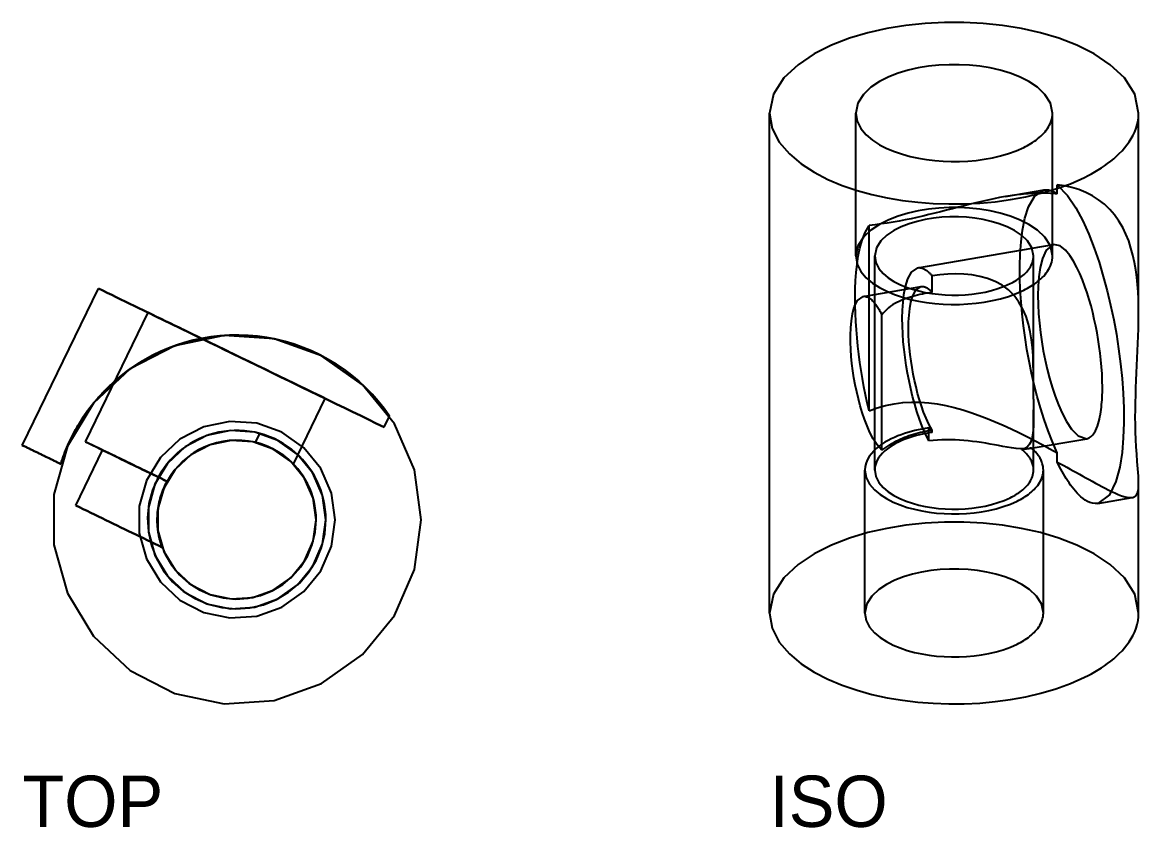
# Model space of a CAD drawing. Header units: millimetres. Extents: x 0 to 271, y -49 to 78.
# Drawn here: x 0 to 54.5, y 39 to 78.2 of the extents above; entities that cross this region are included whole.
import ezdxf

# ---------------------------------------------------------------- set-up
doc = ezdxf.new("R2010")
doc.units = ezdxf.units.MM
for name, color, linetype in [('ISO_HIDDEN', 8, 'CONTINUOUS'), ('ISO_VISIBLE', 7, 'Continuous'), ('TOP_HIDDEN', 8, 'CONTINUOUS'), ('TOP_VISIBLE', 7, 'Continuous')]:
    doc.layers.add(name, color=color, linetype=linetype)

msp = doc.modelspace()

# ---------------------------------------------------------------- linework, layer by layer
at = {"layer": 'ISO_HIDDEN'}
for points in [[(40.654, 66.837), (40.654, 73.8)], [(50.254, 66.837), (50.254, 73.8)], [(54.454, 64.005), (54.451, 64.366), (54.442, 64.727), (54.424, 65.088), (54.398, 65.449), (54.361, 65.808), (54.313, 66.166), (54.251, 66.522), (54.174, 66.875), (54.08, 67.223), (53.967, 67.566), (53.832, 67.902), (53.674, 68.227), (53.491, 68.538), (53.283, 68.833), (53.047, 69.107), (52.787, 69.356), (52.502, 69.579), (52.197, 69.772), (51.875, 69.935), (51.539, 70.069), (51.194, 70.175), (50.842, 70.254), (50.485, 70.31)], [(50.485, 69.861), (50.485, 70.31)], [(50.485, 70.31), (50.987, 69.791), (51.388, 69.19), (51.728, 68.551), (52.024, 67.891), (52.286, 67.216), (52.52, 66.531), (52.73, 65.839), (52.918, 65.14), (53.086, 64.436), (53.235, 63.728), (53.365, 63.016), (53.477, 62.301), (53.57, 61.583), (53.644, 60.863), (53.697, 60.141), (53.727, 59.418), (53.731, 58.695), (53.706, 57.971), (53.642, 57.251), (53.529, 56.536), (53.343, 55.837), (53.028, 55.188), (52.458, 54.773)], [(47.964, 69.73), (47.672, 69.678), (47.382, 69.621), (47.092, 69.559), (46.803, 69.494), (46.515, 69.427), (46.227, 69.357), (45.94, 69.285), (45.653, 69.212), (45.366, 69.139), (45.079, 69.065), (44.792, 68.992), (44.505, 68.92), (44.218, 68.85), (43.93, 68.781), (43.641, 68.715), (43.352, 68.652), (43.062, 68.593), (42.771, 68.537), (42.479, 68.486), (42.187, 68.438), (41.894, 68.396), (41.6, 68.357), (41.306, 68.323)], [(47.964, 69.73), (49.849, 70.052)], [(50.485, 69.861), (50.375, 69.872), (50.265, 69.881), (50.156, 69.888), (50.046, 69.894), (49.936, 69.897), (49.826, 69.899), (49.715, 69.9), (49.605, 69.898), (49.495, 69.896), (49.385, 69.891), (49.275, 69.886), (49.165, 69.879), (49.056, 69.871), (48.946, 69.861), (48.836, 69.851), (48.727, 69.839), (48.617, 69.826), (48.508, 69.813), (48.399, 69.798), (48.29, 69.782), (48.181, 69.766), (48.072, 69.749), (47.964, 69.73)], [(50.485, 57.236), (50.248, 57.772), (50.036, 58.317), (49.843, 58.869), (49.667, 59.427), (49.507, 59.99), (49.362, 60.557), (49.23, 61.127), (49.112, 61.7), (49.007, 62.276), (48.914, 62.853), (48.834, 63.433), (48.768, 64.014), (48.716, 64.597), (48.678, 65.181), (48.657, 65.766), (48.655, 66.351), (48.673, 66.936), (48.716, 67.52), (48.79, 68.1), (48.906, 68.673), (49.085, 69.23), (49.37, 69.738), (49.849, 70.052)], [(49.849, 70.052), (49.878, 70.057), (49.907, 70.059), (49.937, 70.061), (49.967, 70.061), (49.996, 70.06), (50.026, 70.057), (50.055, 70.053), (50.085, 70.048), (50.114, 70.041), (50.142, 70.034), (50.171, 70.025), (50.199, 70.016), (50.227, 70.005), (50.254, 69.994), (50.281, 69.982), (50.308, 69.969), (50.334, 69.955), (50.36, 69.941), (50.386, 69.926), (50.411, 69.911), (50.436, 69.895), (50.461, 69.878), (50.485, 69.861)], [(50.254, 66.837), (50.15, 67.326), (49.882, 67.75), (49.517, 68.096), (49.099, 68.375), (48.649, 68.601), (48.18, 68.783), (47.697, 68.927), (47.206, 69.037), (46.709, 69.118), (46.209, 69.171), (45.706, 69.197), (45.203, 69.197), (44.7, 69.171), (44.199, 69.118), (43.702, 69.037), (43.211, 68.927), (42.729, 68.783), (42.26, 68.601), (41.81, 68.375), (41.392, 68.096), (41.027, 67.75), (40.758, 67.326), (40.654, 66.837)], [(49.329, 66.837), (49.246, 67.232), (49.029, 67.574), (48.734, 67.853), (48.397, 68.079), (48.034, 68.261), (47.655, 68.408), (47.265, 68.524), (46.869, 68.613), (46.468, 68.679), (46.063, 68.721), (45.658, 68.742), (45.251, 68.742), (44.845, 68.721), (44.441, 68.679), (44.04, 68.613), (43.644, 68.524), (43.254, 68.408), (42.875, 68.261), (42.512, 68.079), (42.175, 67.853), (41.88, 67.574), (41.663, 67.232), (41.579, 66.837)], [(41.306, 59.29), (41.216, 59.68), (41.133, 60.071), (41.055, 60.463), (40.984, 60.857), (40.919, 61.251), (40.859, 61.647), (40.806, 62.043), (40.759, 62.441), (40.718, 62.839), (40.684, 63.237), (40.657, 63.636), (40.638, 64.036), (40.626, 64.436), (40.623, 64.836), (40.629, 65.236), (40.646, 65.635), (40.674, 66.034), (40.717, 66.432), (40.776, 66.827), (40.856, 67.219), (40.962, 67.605), (41.106, 67.978), (41.306, 68.323)], [(41.306, 59.29), (41.306, 68.323)], [(43.69, 66.261), (50.303, 67.391)], [(50.303, 67.391), (49.95, 67.125), (49.759, 66.714), (49.649, 66.273), (49.584, 65.824), (49.549, 65.371), (49.538, 64.916), (49.546, 64.462), (49.57, 64.008), (49.609, 63.555), (49.661, 63.103), (49.725, 62.653), (49.801, 62.205), (49.89, 61.759), (49.991, 61.316), (50.105, 60.876), (50.233, 60.44), (50.376, 60.008), (50.538, 59.583), (50.72, 59.167), (50.931, 58.765), (51.182, 58.386), (51.498, 58.061), (51.919, 57.928)], [(52.684, 60.426), (52.679, 60.761), (52.666, 61.096), (52.643, 61.43), (52.614, 61.764), (52.577, 62.097), (52.533, 62.429), (52.483, 62.76), (52.425, 63.09), (52.362, 63.419), (52.291, 63.746), (52.214, 64.072), (52.13, 64.397), (52.038, 64.719), (51.939, 65.038), (51.83, 65.355), (51.712, 65.669), (51.582, 65.977), (51.439, 66.28), (51.279, 66.575), (51.098, 66.856), (50.885, 67.115), (50.625, 67.323), (50.303, 67.391)], [(40.654, 66.837), (40.722, 66.441), (40.905, 66.083), (41.166, 65.776), (41.475, 65.516), (41.813, 65.297), (42.172, 65.113), (42.545, 64.958), (42.927, 64.828), (43.316, 64.721), (43.71, 64.635), (44.108, 64.569), (44.509, 64.52), (44.911, 64.489), (45.315, 64.475), (45.718, 64.477), (46.121, 64.497), (46.523, 64.533), (46.923, 64.587), (47.32, 64.66), (47.713, 64.752), (48.1, 64.865), (48.48, 65.002), (48.849, 65.166)], [(41.579, 66.837), (41.634, 66.518), (41.782, 66.228), (41.992, 65.98), (42.241, 65.771), (42.515, 65.594), (42.805, 65.445), (43.105, 65.32), (43.414, 65.215), (43.728, 65.129), (44.046, 65.06), (44.368, 65.006), (44.691, 64.967), (45.016, 64.942), (45.342, 64.93), (45.667, 64.932), (45.993, 64.948), (46.317, 64.977), (46.64, 65.021), (46.961, 65.079), (47.278, 65.154), (47.59, 65.245), (47.897, 65.356), (48.194, 65.488)], [(41.579, 56.401), (41.579, 66.837)], [(48.194, 65.488), (48.266, 65.524), (48.338, 65.562), (48.408, 65.602), (48.477, 65.643), (48.545, 65.686), (48.612, 65.731), (48.678, 65.778), (48.742, 65.827), (48.804, 65.878), (48.865, 65.931), (48.923, 65.987), (48.979, 66.045), (49.033, 66.105), (49.083, 66.168), (49.13, 66.234), (49.174, 66.302), (49.213, 66.372), (49.247, 66.445), (49.276, 66.521), (49.299, 66.598), (49.316, 66.677), (49.326, 66.757), (49.329, 66.837)], [(48.849, 65.166), (48.938, 65.211), (49.026, 65.258), (49.113, 65.307), (49.199, 65.358), (49.283, 65.412), (49.366, 65.467), (49.447, 65.525), (49.527, 65.586), (49.604, 65.649), (49.679, 65.715), (49.751, 65.784), (49.821, 65.856), (49.887, 65.931), (49.95, 66.008), (50.008, 66.09), (50.061, 66.174), (50.11, 66.261), (50.152, 66.352), (50.188, 66.445), (50.216, 66.541), (50.237, 66.638), (50.25, 66.737), (50.254, 66.837)], [(49.329, 60.409), (49.329, 66.837)], [(44.218, 57.816), (44.049, 58.164), (43.898, 58.519), (43.762, 58.881), (43.639, 59.247), (43.528, 59.617), (43.427, 59.99), (43.335, 60.365), (43.253, 60.743), (43.18, 61.122), (43.115, 61.503), (43.059, 61.885), (43.012, 62.268), (42.974, 62.653), (42.947, 63.038), (42.93, 63.424), (42.925, 63.81), (42.934, 64.196), (42.959, 64.582), (43.005, 64.965), (43.078, 65.344), (43.192, 65.713), (43.376, 66.051), (43.69, 66.261)], [(43.69, 66.261), (43.725, 66.266), (43.761, 66.267), (43.797, 66.265), (43.832, 66.26), (43.867, 66.252), (43.901, 66.242), (43.935, 66.23), (43.968, 66.216), (44, 66.2), (44.031, 66.182), (44.061, 66.163), (44.091, 66.143), (44.12, 66.122), (44.148, 66.1), (44.175, 66.077), (44.202, 66.053), (44.228, 66.029), (44.254, 66.004), (44.279, 65.978), (44.303, 65.952), (44.327, 65.925), (44.35, 65.898), (44.374, 65.871)], [(49.329, 60.409), (49.329, 60.8), (49.325, 61.191), (49.316, 61.581), (49.3, 61.972), (49.271, 62.362), (49.228, 62.75), (49.165, 63.136), (49.078, 63.517), (48.961, 63.89), (48.809, 64.25), (48.616, 64.59), (48.381, 64.902), (48.105, 65.177), (47.791, 65.409), (47.447, 65.596), (47.084, 65.738), (46.706, 65.84), (46.322, 65.908), (45.933, 65.945), (45.542, 65.958), (45.151, 65.948), (44.761, 65.919), (44.374, 65.871)], [(41.011, 64.865), (43.845, 65.35)], [(44.374, 58.35), (44.221, 58.632), (44.086, 58.923), (43.966, 59.221), (43.859, 59.523), (43.761, 59.829), (43.673, 60.137), (43.593, 60.448), (43.521, 60.761), (43.457, 61.075), (43.4, 61.391), (43.351, 61.708), (43.31, 62.027), (43.276, 62.346), (43.251, 62.666), (43.234, 62.986), (43.228, 63.307), (43.233, 63.628), (43.252, 63.948), (43.287, 64.267), (43.345, 64.583), (43.437, 64.89), (43.587, 65.173), (43.845, 65.35)], [(43.845, 65.35), (43.873, 65.353), (43.9, 65.354), (43.927, 65.353), (43.954, 65.35), (43.981, 65.344), (44.007, 65.337), (44.033, 65.328), (44.058, 65.318), (44.083, 65.306), (44.107, 65.294), (44.13, 65.28), (44.153, 65.265), (44.176, 65.25), (44.197, 65.233), (44.219, 65.216), (44.24, 65.199), (44.26, 65.18), (44.28, 65.162), (44.299, 65.143), (44.318, 65.123), (44.337, 65.103), (44.356, 65.083), (44.374, 65.063)], [(44.374, 65.063), (44.374, 65.871)], [(41.93, 57.37), (41.697, 57.627), (41.508, 57.92), (41.347, 58.229), (41.206, 58.548), (41.082, 58.873), (40.97, 59.204), (40.87, 59.537), (40.781, 59.874), (40.701, 60.213), (40.63, 60.554), (40.568, 60.897), (40.514, 61.242), (40.47, 61.587), (40.435, 61.934), (40.41, 62.282), (40.396, 62.63), (40.395, 62.978), (40.408, 63.327), (40.439, 63.674), (40.494, 64.018), (40.584, 64.354), (40.736, 64.666), (41.011, 64.865)], [(41.011, 64.865), (41.07, 64.87), (41.128, 64.864), (41.185, 64.849), (41.24, 64.827), (41.292, 64.798), (41.341, 64.766), (41.388, 64.73), (41.432, 64.691), (41.474, 64.65), (41.515, 64.607), (41.553, 64.562), (41.591, 64.516), (41.626, 64.47), (41.661, 64.422), (41.695, 64.373), (41.727, 64.324), (41.758, 64.274), (41.789, 64.224), (41.819, 64.173), (41.848, 64.121), (41.876, 64.07), (41.903, 64.017), (41.93, 63.965)], [(44.374, 65.063), (44.255, 65.045), (44.138, 65.025), (44.02, 65.003), (43.903, 64.98), (43.786, 64.954), (43.67, 64.927), (43.554, 64.898), (43.439, 64.866), (43.324, 64.833), (43.211, 64.796), (43.098, 64.757), (42.986, 64.715), (42.875, 64.67), (42.767, 64.621), (42.659, 64.568), (42.555, 64.511), (42.452, 64.449), (42.353, 64.382), (42.258, 64.31), (42.168, 64.232), (42.082, 64.149), (42.003, 64.059), (41.93, 63.965)], [(41.93, 57.37), (41.93, 63.965)], [(49.329, 59.853), (49.329, 59.878), (49.329, 59.902), (49.329, 59.926), (49.329, 59.95), (49.329, 59.974), (49.329, 59.998), (49.329, 60.022), (49.329, 60.047), (49.329, 60.071), (49.329, 60.095), (49.329, 60.119), (49.329, 60.143), (49.329, 60.167), (49.329, 60.192), (49.329, 60.216), (49.329, 60.24), (49.329, 60.264), (49.329, 60.288), (49.329, 60.312), (49.329, 60.336), (49.329, 60.361), (49.329, 60.385), (49.329, 60.409)], [(51.919, 57.928), (52.033, 57.965), (52.132, 58.031), (52.216, 58.117), (52.286, 58.213), (52.345, 58.317), (52.396, 58.425), (52.44, 58.537), (52.478, 58.65), (52.511, 58.765), (52.54, 58.881), (52.565, 58.998), (52.587, 59.116), (52.606, 59.234), (52.622, 59.352), (52.636, 59.471), (52.648, 59.59), (52.658, 59.709), (52.667, 59.829), (52.673, 59.948), (52.678, 60.068), (52.682, 60.187), (52.684, 60.307), (52.684, 60.426)], [(41.306, 59.29), (41.704, 59.434), (42.111, 59.55), (42.526, 59.635), (42.945, 59.689), (43.368, 59.713), (43.791, 59.709), (44.213, 59.677), (44.633, 59.622), (45.049, 59.544), (45.461, 59.448), (45.869, 59.334), (46.272, 59.206), (46.672, 59.066), (47.067, 58.914), (47.458, 58.752), (47.846, 58.582), (48.23, 58.405), (48.612, 58.222), (48.991, 58.033), (49.367, 57.839), (49.741, 57.641), (50.114, 57.44), (50.485, 57.236)], [(49.329, 59.853), (49.329, 59.831), (49.329, 59.809), (49.329, 59.786), (49.329, 59.764), (49.329, 59.742), (49.329, 59.719), (49.329, 59.697), (49.329, 59.675), (49.329, 59.652), (49.329, 59.63), (49.329, 59.608), (49.329, 59.585), (49.329, 59.563), (49.329, 59.54), (49.329, 59.518), (49.329, 59.496), (49.329, 59.473), (49.329, 59.451), (49.329, 59.429), (49.329, 59.406), (49.329, 59.384), (49.329, 59.362), (49.329, 59.339)], [(49.329, 59.339), (49.329, 59.245), (49.329, 59.15), (49.329, 59.055), (49.328, 58.961), (49.327, 58.866), (49.326, 58.772), (49.324, 58.677), (49.321, 58.582), (49.317, 58.488), (49.311, 58.393), (49.304, 58.299), (49.295, 58.205), (49.282, 58.111), (49.266, 58.018), (49.245, 57.926), (49.218, 57.835), (49.182, 57.748), (49.137, 57.664), (49.081, 57.588), (49.014, 57.522), (48.937, 57.468), (48.852, 57.426), (48.763, 57.395)], [(49.329, 56.401), (49.329, 59.339)], [(44.218, 58.455), (44.046, 58.428), (43.874, 58.397), (43.704, 58.362), (43.534, 58.323), (43.365, 58.28), (43.197, 58.232), (43.031, 58.18), (42.867, 58.123), (42.704, 58.061), (42.544, 57.993), (42.386, 57.919), (42.231, 57.839), (42.08, 57.753), (41.933, 57.659), (41.792, 57.557), (41.657, 57.446), (41.531, 57.326), (41.415, 57.196), (41.313, 57.056), (41.226, 56.905), (41.16, 56.744), (41.119, 56.575), (41.104, 56.401)], [(41.93, 57.37), (42.023, 57.438), (42.118, 57.504), (42.215, 57.568), (42.313, 57.63), (42.412, 57.689), (42.513, 57.746), (42.615, 57.8), (42.718, 57.852), (42.823, 57.902), (42.928, 57.95), (43.035, 57.995), (43.143, 58.037), (43.251, 58.077), (43.36, 58.115), (43.471, 58.151), (43.581, 58.184), (43.693, 58.214), (43.805, 58.243), (43.918, 58.269), (44.031, 58.292), (44.145, 58.314), (44.259, 58.333), (44.374, 58.35)], [(44.218, 57.816), (44.218, 58.455)], [(44.374, 58.233), (44.218, 58.455)], [(44.374, 58.233), (44.374, 58.35)], [(44.374, 58.233), (44.219, 58.21), (44.066, 58.182), (43.913, 58.152), (43.76, 58.117), (43.609, 58.079), (43.459, 58.037), (43.31, 57.99), (43.162, 57.94), (43.016, 57.884), (42.872, 57.824), (42.731, 57.758), (42.592, 57.687), (42.456, 57.61), (42.325, 57.526), (42.198, 57.435), (42.077, 57.336), (41.963, 57.229), (41.859, 57.113), (41.767, 56.987), (41.689, 56.852), (41.63, 56.708), (41.592, 56.557), (41.579, 56.401)], [(49.113, 57.448), (48.899, 57.429), (48.685, 57.434), (48.471, 57.454), (48.259, 57.482), (48.047, 57.515), (47.836, 57.552), (47.625, 57.59), (47.414, 57.628), (47.203, 57.666), (46.992, 57.702), (46.78, 57.736), (46.568, 57.768), (46.355, 57.797), (46.142, 57.822), (45.929, 57.843), (45.715, 57.859), (45.501, 57.871), (45.287, 57.877), (45.072, 57.878), (44.858, 57.873), (44.644, 57.861), (44.431, 57.842), (44.218, 57.816)], [(49.113, 57.448), (51.919, 57.928)], [(48.763, 57.395), (49.221, 57.473)], [(49.329, 56.401), (49.328, 56.453), (49.324, 56.504), (49.317, 56.555), (49.307, 56.605), (49.295, 56.655), (49.28, 56.705), (49.263, 56.753), (49.243, 56.801), (49.222, 56.847), (49.198, 56.893), (49.173, 56.938), (49.146, 56.982), (49.117, 57.024), (49.087, 57.066), (49.055, 57.106), (49.022, 57.146), (48.988, 57.184), (48.953, 57.222), (48.916, 57.258), (48.879, 57.294), (48.841, 57.328), (48.802, 57.362), (48.763, 57.395)], [(49.221, 57.473), (49.216, 57.472), (49.211, 57.47), (49.207, 57.469), (49.202, 57.468), (49.197, 57.467), (49.193, 57.465), (49.188, 57.464), (49.183, 57.463), (49.179, 57.462), (49.174, 57.461), (49.169, 57.46), (49.165, 57.459), (49.16, 57.458), (49.155, 57.457), (49.15, 57.456), (49.146, 57.455), (49.141, 57.454), (49.136, 57.453), (49.132, 57.452), (49.127, 57.451), (49.122, 57.45), (49.117, 57.449), (49.113, 57.448)], [(49.804, 56.401), (49.803, 56.456), (49.799, 56.511), (49.792, 56.565), (49.782, 56.619), (49.769, 56.672), (49.754, 56.725), (49.737, 56.777), (49.717, 56.828), (49.695, 56.878), (49.671, 56.927), (49.645, 56.975), (49.617, 57.023), (49.588, 57.069), (49.557, 57.114), (49.524, 57.158), (49.49, 57.201), (49.455, 57.243), (49.418, 57.284), (49.381, 57.323), (49.342, 57.362), (49.302, 57.4), (49.262, 57.437), (49.221, 57.473)], [(50.485, 56.787), (50.485, 57.236)], [(50.485, 56.787), (50.641, 56.703), (50.796, 56.618), (50.951, 56.533), (51.107, 56.448), (51.262, 56.363), (51.417, 56.277), (51.572, 56.191), (51.726, 56.106), (51.881, 56.02), (52.036, 55.934), (52.192, 55.849), (52.347, 55.765), (52.503, 55.681), (52.659, 55.598), (52.817, 55.516), (52.974, 55.436), (53.133, 55.358), (53.294, 55.283), (53.456, 55.213), (53.622, 55.149), (53.79, 55.096), (53.964, 55.06), (54.14, 55.061)], [(52.458, 54.773), (52.329, 54.764), (52.201, 54.779), (52.077, 54.815), (51.959, 54.867), (51.847, 54.932), (51.741, 55.006), (51.641, 55.088), (51.546, 55.175), (51.456, 55.268), (51.369, 55.364), (51.286, 55.463), (51.207, 55.565), (51.13, 55.669), (51.057, 55.775), (50.985, 55.883), (50.916, 55.992), (50.849, 56.103), (50.784, 56.215), (50.721, 56.327), (50.66, 56.441), (50.6, 56.556), (50.542, 56.671), (50.485, 56.787)], [(41.104, 56.401), (41.166, 56.042), (41.332, 55.718), (41.568, 55.439), (41.848, 55.204), (42.155, 55.006), (42.48, 54.838), (42.817, 54.698), (43.164, 54.58), (43.516, 54.484), (43.874, 54.406), (44.235, 54.345), (44.598, 54.301), (44.962, 54.273), (45.328, 54.26), (45.693, 54.263), (46.059, 54.28), (46.423, 54.313), (46.785, 54.362), (47.145, 54.428), (47.501, 54.511), (47.852, 54.614), (48.196, 54.738), (48.53, 54.887)], [(41.104, 49.429), (41.104, 56.401)], [(41.579, 56.401), (41.634, 56.082), (41.782, 55.792), (41.992, 55.544), (42.241, 55.335), (42.515, 55.158), (42.805, 55.009), (43.105, 54.884), (43.414, 54.779), (43.728, 54.693), (44.046, 54.624), (44.368, 54.57), (44.691, 54.531), (45.016, 54.506), (45.342, 54.494), (45.667, 54.496), (45.993, 54.512), (46.317, 54.541), (46.64, 54.585), (46.961, 54.643), (47.278, 54.718), (47.59, 54.809), (47.897, 54.92), (48.194, 55.052)], [(48.194, 55.052), (48.266, 55.089), (48.338, 55.126), (48.408, 55.166), (48.477, 55.207), (48.545, 55.25), (48.612, 55.295), (48.678, 55.342), (48.742, 55.391), (48.804, 55.442), (48.865, 55.495), (48.923, 55.551), (48.979, 55.609), (49.033, 55.669), (49.083, 55.732), (49.13, 55.798), (49.174, 55.866), (49.213, 55.936), (49.247, 56.009), (49.276, 56.085), (49.299, 56.162), (49.316, 56.241), (49.326, 56.321), (49.329, 56.401)], [(48.53, 54.887), (48.611, 54.928), (48.691, 54.97), (48.77, 55.015), (48.848, 55.061), (48.924, 55.109), (48.999, 55.16), (49.073, 55.212), (49.145, 55.267), (49.215, 55.325), (49.283, 55.384), (49.349, 55.447), (49.412, 55.512), (49.472, 55.58), (49.528, 55.65), (49.581, 55.724), (49.63, 55.8), (49.673, 55.879), (49.712, 55.961), (49.744, 56.046), (49.77, 56.133), (49.789, 56.221), (49.801, 56.311), (49.804, 56.401)], [(49.804, 49.429), (49.804, 56.401)], [(54.14, 55.061), (54.175, 55.068), (54.209, 55.079), (54.242, 55.094), (54.272, 55.113), (54.3, 55.135), (54.325, 55.16), (54.347, 55.189), (54.366, 55.219), (54.382, 55.251), (54.396, 55.284), (54.408, 55.318), (54.417, 55.352), (54.425, 55.387), (54.432, 55.422), (54.438, 55.458), (54.442, 55.493), (54.446, 55.529), (54.449, 55.564), (54.451, 55.6), (54.453, 55.636), (54.454, 55.672), (54.454, 55.707), (54.454, 55.743)], [(52.458, 54.773), (54.14, 55.061)], [(54.454, 49.429), (54.26, 50.346), (53.756, 51.141), (53.072, 51.789), (52.288, 52.313), (51.445, 52.737), (50.564, 53.077), (49.66, 53.347), (48.739, 53.555), (47.808, 53.707), (46.869, 53.806), (45.926, 53.855), (44.982, 53.855), (44.04, 53.806), (43.101, 53.707), (42.169, 53.555), (41.249, 53.347), (40.344, 53.077), (39.464, 52.737), (38.621, 52.313), (37.837, 51.789), (37.153, 51.141), (36.649, 50.346), (36.454, 49.429)], [(49.804, 49.429), (49.71, 49.873), (49.467, 50.257), (49.136, 50.57), (48.757, 50.823), (48.35, 51.028), (47.924, 51.192), (47.487, 51.323), (47.042, 51.423), (46.592, 51.497), (46.138, 51.545), (45.683, 51.568), (45.226, 51.568), (44.771, 51.545), (44.317, 51.497), (43.867, 51.423), (43.422, 51.323), (42.985, 51.192), (42.559, 51.028), (42.152, 50.823), (41.773, 50.57), (41.442, 50.257), (41.199, 49.873), (41.104, 49.429)], [(41.104, 49.429), (41.166, 49.071), (41.332, 48.746), (41.568, 48.467), (41.848, 48.232), (42.155, 48.034), (42.48, 47.867), (42.817, 47.726), (43.164, 47.609), (43.516, 47.512), (43.874, 47.434), (44.235, 47.374), (44.598, 47.33), (44.962, 47.301), (45.328, 47.289), (45.693, 47.291), (46.059, 47.308), (46.423, 47.341), (46.785, 47.39), (47.145, 47.456), (47.501, 47.54), (47.852, 47.642), (48.196, 47.767), (48.53, 47.915)], [(48.53, 47.915), (48.611, 47.956), (48.691, 47.998), (48.77, 48.043), (48.848, 48.089), (48.924, 48.138), (48.999, 48.188), (49.073, 48.241), (49.145, 48.296), (49.215, 48.353), (49.283, 48.413), (49.349, 48.475), (49.412, 48.54), (49.472, 48.608), (49.528, 48.678), (49.581, 48.752), (49.63, 48.828), (49.673, 48.908), (49.712, 48.99), (49.744, 49.074), (49.77, 49.161), (49.789, 49.249), (49.801, 49.339), (49.804, 49.429)]]:
    msp.add_lwpolyline(points, dxfattribs=at)
at = {"layer": 'ISO_VISIBLE'}
for points in [[(54.454, 73.8), (54.26, 74.717), (53.756, 75.512), (53.072, 76.16), (52.288, 76.684), (51.445, 77.107), (50.564, 77.448), (49.66, 77.718), (48.739, 77.926), (47.808, 78.077), (46.869, 78.176), (45.926, 78.225), (44.982, 78.225), (44.04, 78.176), (43.101, 78.077), (42.169, 77.926), (41.249, 77.718), (40.344, 77.448), (39.464, 77.107), (38.621, 76.684), (37.837, 76.16), (37.153, 75.512), (36.649, 74.717), (36.454, 73.8)], [(50.254, 73.8), (50.15, 74.289), (49.882, 74.713), (49.517, 75.059), (49.099, 75.338), (48.649, 75.564), (48.18, 75.746), (47.697, 75.89), (47.206, 76.001), (46.709, 76.081), (46.209, 76.134), (45.706, 76.16), (45.203, 76.16), (44.7, 76.134), (44.199, 76.081), (43.702, 76.001), (43.211, 75.89), (42.729, 75.746), (42.26, 75.564), (41.81, 75.338), (41.392, 75.059), (41.027, 74.713), (40.758, 74.289), (40.654, 73.8)], [(36.454, 73.8), (36.582, 73.058), (36.925, 72.386), (37.414, 71.81), (37.992, 71.323), (38.628, 70.913), (39.3, 70.567), (39.999, 70.276), (40.715, 70.033), (41.445, 69.833), (42.184, 69.672), (42.93, 69.547), (43.682, 69.456), (44.436, 69.397), (45.192, 69.371), (45.949, 69.376), (46.705, 69.412), (47.458, 69.48), (48.208, 69.582), (48.953, 69.717), (49.689, 69.89), (50.415, 70.103), (51.127, 70.36), (51.818, 70.667)], [(36.454, 49.429), (36.454, 73.8)], [(40.654, 73.8), (40.722, 73.404), (40.905, 73.046), (41.166, 72.739), (41.475, 72.479), (41.813, 72.26), (42.172, 72.076), (42.545, 71.921), (42.927, 71.791), (43.316, 71.684), (43.71, 71.598), (44.108, 71.532), (44.509, 71.483), (44.911, 71.452), (45.315, 71.438), (45.718, 71.44), (46.121, 71.46), (46.523, 71.496), (46.923, 71.55), (47.32, 71.623), (47.713, 71.715), (48.1, 71.828), (48.48, 71.965), (48.849, 72.129)], [(48.849, 72.129), (48.938, 72.174), (49.026, 72.221), (49.113, 72.27), (49.199, 72.321), (49.283, 72.375), (49.366, 72.431), (49.447, 72.489), (49.527, 72.549), (49.604, 72.612), (49.679, 72.678), (49.751, 72.747), (49.821, 72.819), (49.887, 72.894), (49.95, 72.972), (50.008, 73.053), (50.061, 73.137), (50.11, 73.224), (50.152, 73.315), (50.188, 73.408), (50.216, 73.504), (50.237, 73.601), (50.25, 73.701), (50.254, 73.8)], [(51.818, 70.667), (51.986, 70.751), (52.151, 70.84), (52.314, 70.932), (52.475, 71.027), (52.633, 71.128), (52.789, 71.232), (52.941, 71.341), (53.09, 71.454), (53.235, 71.573), (53.376, 71.697), (53.511, 71.826), (53.642, 71.96), (53.766, 72.1), (53.883, 72.246), (53.992, 72.399), (54.093, 72.557), (54.183, 72.721), (54.263, 72.89), (54.33, 73.065), (54.383, 73.244), (54.422, 73.427), (54.446, 73.613), (54.454, 73.8)], [(54.454, 64.005), (54.454, 73.8)], [(54.454, 55.743), (54.441, 56.102), (54.415, 56.461), (54.386, 56.819), (54.359, 57.178), (54.335, 57.537), (54.316, 57.896), (54.302, 58.255), (54.294, 58.615), (54.291, 58.974), (54.292, 59.334), (54.298, 59.693), (54.308, 60.053), (54.32, 60.412), (54.335, 60.771), (54.352, 61.131), (54.369, 61.49), (54.387, 61.849), (54.404, 62.208), (54.42, 62.567), (54.434, 62.927), (54.445, 63.286), (54.452, 63.645), (54.454, 64.005)], [(54.454, 49.429), (54.454, 55.743)], [(36.454, 49.429), (36.582, 48.687), (36.925, 48.015), (37.414, 47.439), (37.992, 46.952), (38.628, 46.542), (39.3, 46.196), (39.999, 45.905), (40.715, 45.662), (41.445, 45.462), (42.184, 45.301), (42.93, 45.176), (43.682, 45.085), (44.436, 45.027), (45.192, 45), (45.949, 45.005), (46.705, 45.041), (47.458, 45.109), (48.208, 45.211), (48.953, 45.347), (49.689, 45.519), (50.415, 45.732), (51.127, 45.989), (51.818, 46.296)], [(51.818, 46.296), (51.986, 46.381), (52.151, 46.469), (52.314, 46.561), (52.475, 46.657), (52.633, 46.757), (52.789, 46.861), (52.941, 46.97), (53.09, 47.084), (53.235, 47.202), (53.376, 47.326), (53.511, 47.455), (53.642, 47.589), (53.766, 47.729), (53.883, 47.876), (53.992, 48.028), (54.093, 48.186), (54.183, 48.35), (54.263, 48.519), (54.33, 48.694), (54.383, 48.874), (54.422, 49.057), (54.446, 49.242), (54.454, 49.429)]]:
    msp.add_lwpolyline(points, dxfattribs=at)
at = {"layer": 'TOP_HIDDEN'}
for points in [[(8.737, 62.813), (8.518, 62.919), (8.3, 63.025), (8.081, 63.131), (7.863, 63.237), (7.644, 63.343), (7.425, 63.449), (7.207, 63.555), (6.988, 63.661), (6.769, 63.767), (6.551, 63.873), (6.332, 63.979), (6.114, 64.085), (5.895, 64.191), (5.676, 64.297), (5.458, 64.403), (5.239, 64.509), (5.021, 64.615), (4.802, 64.721), (4.583, 64.827), (4.365, 64.933), (4.146, 65.039), (3.927, 65.145), (3.709, 65.251)], [(3.084, 57.775), (6.138, 64.073)], [(14.776, 59.885), (14.401, 60.067), (14.025, 60.249), (13.649, 60.431), (13.274, 60.613), (12.898, 60.795), (12.523, 60.977), (12.147, 61.159), (11.772, 61.342), (11.396, 61.524), (11.021, 61.706), (10.645, 61.888), (10.269, 62.07), (9.894, 62.252), (9.518, 62.434), (9.143, 62.616), (8.767, 62.799), (8.392, 62.981), (8.016, 63.163), (7.64, 63.345), (7.265, 63.527), (6.889, 63.709), (6.514, 63.891), (6.138, 64.073)], [(6.138, 64.073), (6.514, 63.891), (6.889, 63.709), (7.265, 63.527), (7.64, 63.345), (8.016, 63.163), (8.392, 62.981), (8.767, 62.799), (9.143, 62.616), (9.518, 62.434), (9.894, 62.252), (10.269, 62.07), (10.645, 61.888), (11.021, 61.706), (11.396, 61.524), (11.772, 61.342), (12.147, 61.159), (12.523, 60.977), (12.898, 60.795), (13.274, 60.613), (13.649, 60.431), (14.025, 60.249), (14.401, 60.067), (14.776, 59.885)], [(19.457, 53.979), (19.123, 56.407), (18.147, 58.655), (16.6, 60.557), (14.598, 61.97), (12.288, 62.791), (9.843, 62.958), (7.443, 62.459), (5.267, 61.332), (3.476, 59.659), (2.202, 57.565), (1.541, 55.205), (1.541, 52.754), (2.202, 50.393), (3.476, 48.299), (5.267, 46.626), (7.443, 45.499), (9.843, 45), (12.288, 45.167), (14.598, 45.988), (16.6, 47.401), (18.147, 49.303), (19.123, 51.551), (19.457, 53.979)], [(8.737, 62.813), (8.327, 62.723), (7.922, 62.615), (7.523, 62.487), (7.129, 62.341), (6.743, 62.177), (6.365, 61.995), (5.996, 61.796), (5.637, 61.579), (5.288, 61.346), (4.95, 61.098), (4.624, 60.833), (4.311, 60.554), (4.012, 60.26), (3.726, 59.953), (3.455, 59.633), (3.199, 59.301), (2.959, 58.957), (2.735, 58.602), (2.528, 58.237), (2.338, 57.863), (2.166, 57.48), (2.012, 57.09), (1.876, 56.693)], [(4.526, 60.748), (4.682, 60.882), (4.842, 61.012), (5.005, 61.139), (5.17, 61.262), (5.339, 61.382), (5.51, 61.497), (5.683, 61.609), (5.859, 61.716), (6.038, 61.819), (6.219, 61.919), (6.402, 62.014), (6.587, 62.105), (6.775, 62.191), (6.964, 62.273), (7.155, 62.351), (7.348, 62.425), (7.542, 62.494), (7.738, 62.558), (7.935, 62.618), (8.134, 62.674), (8.334, 62.725), (8.535, 62.771), (8.737, 62.813)], [(8.737, 62.813), (9.188, 62.889), (9.642, 62.942), (10.098, 62.972), (10.556, 62.978), (11.013, 62.962), (11.468, 62.922), (11.921, 62.859), (12.37, 62.773), (12.814, 62.665), (13.252, 62.534), (13.683, 62.381), (14.106, 62.206), (14.519, 62.01), (14.922, 61.794), (15.313, 61.557), (15.691, 61.301), (16.056, 61.025), (16.407, 60.732), (16.742, 60.421), (17.061, 60.093), (17.363, 59.75), (17.648, 59.392), (17.913, 59.02)], [(17.913, 59.02), (17.648, 59.392), (17.363, 59.75), (17.061, 60.093), (16.742, 60.421), (16.407, 60.732), (16.056, 61.025), (15.691, 61.301), (15.313, 61.557), (14.922, 61.794), (14.519, 62.01), (14.106, 62.206), (13.683, 62.381), (13.252, 62.534), (12.814, 62.665), (12.37, 62.773), (11.921, 62.859), (11.468, 62.922), (11.013, 62.962), (10.556, 62.978), (10.098, 62.972), (9.642, 62.942), (9.188, 62.889), (8.737, 62.813)], [(8.737, 62.813), (9.125, 62.625), (9.513, 62.437), (9.9, 62.249), (10.288, 62.061), (10.676, 61.873), (11.064, 61.685), (11.451, 61.497), (11.839, 61.309), (12.227, 61.121), (12.615, 60.933), (13.002, 60.745), (13.39, 60.557), (13.778, 60.369), (14.166, 60.181), (14.553, 59.993), (14.941, 59.805), (15.329, 59.617), (15.717, 59.429), (16.104, 59.241), (16.492, 59.053), (16.88, 58.864), (17.268, 58.676), (17.655, 58.488)], [(17.655, 58.488), (17.268, 58.676), (16.88, 58.864), (16.492, 59.053), (16.104, 59.241), (15.717, 59.429), (15.329, 59.617), (14.941, 59.805), (14.553, 59.993), (14.166, 60.181), (13.778, 60.369), (13.39, 60.557), (13.002, 60.745), (12.615, 60.933), (12.227, 61.121), (11.839, 61.309), (11.451, 61.497), (11.064, 61.685), (10.676, 61.873), (10.288, 62.061), (9.9, 62.249), (9.513, 62.437), (9.125, 62.625), (8.737, 62.813)], [(3.123, 59.195), (3.138, 59.216), (3.153, 59.237), (3.168, 59.258), (3.183, 59.279), (3.199, 59.3), (3.214, 59.321), (3.229, 59.342), (3.245, 59.363), (3.26, 59.383), (3.276, 59.404), (3.292, 59.425), (3.307, 59.445), (3.323, 59.466), (3.339, 59.486), (3.355, 59.507), (3.371, 59.527), (3.387, 59.548), (3.403, 59.568), (3.419, 59.588), (3.435, 59.609), (3.452, 59.629), (3.468, 59.649), (3.484, 59.669)], [(3.485, 59.67), (3.485, 59.67), (3.485, 59.67), (3.486, 59.671), (3.486, 59.671), (3.486, 59.671), (3.486, 59.672), (3.486, 59.672), (3.487, 59.672), (3.487, 59.672), (3.487, 59.673), (3.487, 59.673), (3.487, 59.673), (3.488, 59.673), (3.488, 59.674), (3.488, 59.674), (3.488, 59.674), (3.488, 59.674), (3.489, 59.675), (3.489, 59.675), (3.489, 59.675), (3.489, 59.675), (3.489, 59.676), (3.49, 59.676)], [(3.542, 59.739), (3.544, 59.742), (3.546, 59.744), (3.548, 59.747), (3.55, 59.749), (3.552, 59.752), (3.554, 59.754), (3.556, 59.757), (3.558, 59.759), (3.561, 59.761), (3.563, 59.764), (3.565, 59.766), (3.567, 59.769), (3.569, 59.771), (3.571, 59.774), (3.573, 59.776), (3.575, 59.779), (3.577, 59.781), (3.579, 59.784), (3.581, 59.786), (3.583, 59.788), (3.585, 59.791), (3.587, 59.793), (3.589, 59.796)], [(13.227, 56.689), (14.776, 59.885)], [(17.655, 58.488), (17.913, 59.02)], [(15.257, 53.979), (15.079, 55.274), (14.558, 56.473), (13.733, 57.487), (12.665, 58.241), (11.434, 58.679), (10.13, 58.768), (8.85, 58.502), (7.689, 57.9), (6.734, 57.008), (6.055, 55.891), (5.702, 54.633), (5.702, 53.325), (6.055, 52.067), (6.734, 50.95), (7.689, 50.058), (8.85, 49.456), (10.13, 49.19), (11.434, 49.279), (12.665, 49.717), (13.733, 50.471), (14.558, 51.485), (15.079, 52.684), (15.257, 53.979)], [(14.807, 53.979), (14.646, 55.153), (14.174, 56.239), (13.426, 57.158), (12.458, 57.841), (11.342, 58.238), (10.16, 58.319), (9, 58.078), (7.949, 57.533), (7.083, 56.724), (6.467, 55.712), (6.148, 54.571), (6.148, 53.387), (6.467, 52.246), (7.083, 51.234), (7.949, 50.425), (9, 49.88), (10.16, 49.639), (11.342, 49.72), (12.458, 50.117), (13.426, 50.8), (14.174, 51.719), (14.646, 52.805), (14.807, 53.979)], [(11.581, 58.181), (11.335, 58.239), (11.087, 58.283), (10.836, 58.312), (10.584, 58.327), (10.332, 58.327), (10.08, 58.313), (9.829, 58.283), (9.58, 58.24), (9.334, 58.182), (9.093, 58.109), (8.855, 58.023), (8.623, 57.924), (8.398, 57.811), (8.179, 57.685), (7.968, 57.546), (7.765, 57.396), (7.571, 57.234), (7.387, 57.061), (7.214, 56.878), (7.051, 56.685), (6.9, 56.482), (6.76, 56.272), (6.634, 56.053)], [(6.634, 56.053), (6.479, 56.128), (6.325, 56.203), (6.171, 56.278), (6.016, 56.353), (5.862, 56.428), (5.708, 56.503), (5.553, 56.577), (5.399, 56.652), (5.245, 56.727), (5.09, 56.802), (4.936, 56.877), (4.782, 56.952), (4.627, 57.026), (4.473, 57.101), (4.319, 57.176), (4.164, 57.251), (4.01, 57.326), (3.856, 57.401), (3.701, 57.475), (3.547, 57.55), (3.393, 57.625), (3.238, 57.7), (3.084, 57.775)], [(3.084, 57.775), (3.257, 57.691), (3.43, 57.607), (3.603, 57.523), (3.776, 57.439), (3.949, 57.356), (4.122, 57.272), (4.295, 57.188), (4.467, 57.104), (4.64, 57.02), (4.813, 56.936), (4.986, 56.852), (5.159, 56.768), (5.332, 56.685), (5.505, 56.601), (5.678, 56.517), (5.851, 56.433), (6.024, 56.349), (6.197, 56.265), (6.37, 56.181), (6.543, 56.098), (6.716, 56.014), (6.889, 55.93), (7.062, 55.846)], [(13.227, 56.689), (12.998, 56.905), (12.753, 57.101), (12.493, 57.276), (12.219, 57.43), (11.934, 57.562), (11.639, 57.669), (11.336, 57.753), (11.028, 57.812), (10.715, 57.845), (10.402, 57.854), (10.088, 57.836), (9.777, 57.794), (9.47, 57.726), (9.17, 57.634), (8.878, 57.518), (8.597, 57.378), (8.328, 57.217), (8.073, 57.034), (7.833, 56.83), (7.611, 56.609), (7.407, 56.37), (7.224, 56.115), (7.062, 55.846)], [(11.37, 57.745), (11.581, 58.181)], [(14.332, 53.979), (14.326, 54.203), (14.306, 54.427), (14.274, 54.649), (14.229, 54.869), (14.171, 55.086), (14.1, 55.3), (14.018, 55.508), (13.923, 55.712), (13.817, 55.91), (13.699, 56.101), (13.571, 56.286), (13.432, 56.462), (13.283, 56.63), (13.125, 56.79), (12.958, 56.939), (12.782, 57.079), (12.598, 57.209), (12.408, 57.327), (12.21, 57.435), (12.007, 57.53), (11.799, 57.614), (11.586, 57.686), (11.37, 57.745)], [(11.762, 57.628), (11.745, 57.634), (11.728, 57.64), (11.712, 57.645), (11.695, 57.651), (11.678, 57.657), (11.661, 57.662), (11.644, 57.668), (11.627, 57.673), (11.61, 57.678), (11.593, 57.684), (11.576, 57.689), (11.559, 57.694), (11.542, 57.699), (11.525, 57.704), (11.508, 57.709), (11.491, 57.714), (11.474, 57.718), (11.457, 57.723), (11.44, 57.727), (11.423, 57.732), (11.405, 57.736), (11.388, 57.741), (11.371, 57.745)], [(14.807, 53.979), (14.8, 54.227), (14.779, 54.473), (14.744, 54.718), (14.695, 54.961), (14.632, 55.201), (14.556, 55.436), (14.466, 55.667), (14.364, 55.892), (14.249, 56.112), (14.121, 56.324), (13.982, 56.529), (13.831, 56.725), (13.669, 56.913), (13.497, 57.091), (13.315, 57.259), (13.124, 57.416), (12.924, 57.562), (12.716, 57.697), (12.501, 57.819), (12.279, 57.929), (12.051, 58.026), (11.818, 58.111), (11.581, 58.181)], [(1.876, 56.693), (1.795, 56.733), (1.713, 56.773), (1.632, 56.812), (1.55, 56.852), (1.468, 56.891), (1.387, 56.931), (1.305, 56.97), (1.224, 57.01), (1.142, 57.049), (1.061, 57.089), (0.979, 57.129), (0.897, 57.168), (0.816, 57.208), (0.734, 57.247), (0.653, 57.287), (0.571, 57.326), (0.489, 57.366), (0.408, 57.405), (0.326, 57.445), (0.245, 57.485), (0.163, 57.524), (0.082, 57.564), (0, 57.603)], [(2.607, 54.672), (3.916, 57.371)], [(7.062, 55.846), (6.925, 55.912), (6.788, 55.979), (6.651, 56.045), (6.515, 56.111), (6.378, 56.178), (6.241, 56.244), (6.104, 56.31), (5.968, 56.377), (5.831, 56.443), (5.694, 56.509), (5.557, 56.575), (5.421, 56.642), (5.284, 56.708), (5.147, 56.774), (5.01, 56.841), (4.874, 56.907), (4.737, 56.973), (4.6, 57.04), (4.463, 57.106), (4.326, 57.172), (4.19, 57.239), (4.053, 57.305), (3.916, 57.371)], [(3.916, 57.371), (4.053, 57.305), (4.19, 57.239), (4.326, 57.172), (4.463, 57.106), (4.6, 57.04), (4.737, 56.973), (4.874, 56.907), (5.01, 56.841), (5.147, 56.774), (5.284, 56.708), (5.421, 56.642), (5.557, 56.575), (5.694, 56.509), (5.831, 56.443), (5.968, 56.377), (6.104, 56.31), (6.241, 56.244), (6.378, 56.178), (6.515, 56.111), (6.651, 56.045), (6.788, 55.979), (6.925, 55.912), (7.062, 55.846)], [(11.992, 57.537), (11.984, 57.541), (11.975, 57.544), (11.966, 57.548), (11.958, 57.552), (11.949, 57.555), (11.94, 57.559), (11.932, 57.563), (11.923, 57.566), (11.914, 57.57), (11.906, 57.573), (11.897, 57.577), (11.888, 57.58), (11.879, 57.584), (11.871, 57.587), (11.862, 57.59), (11.853, 57.594), (11.844, 57.597), (11.836, 57.601), (11.827, 57.604), (11.818, 57.607), (11.809, 57.611), (11.8, 57.614), (11.792, 57.617)], [(12.211, 57.434), (12.204, 57.438), (12.198, 57.441), (12.191, 57.444), (12.185, 57.448), (12.178, 57.451), (12.172, 57.454), (12.165, 57.457), (12.159, 57.461), (12.152, 57.464), (12.145, 57.467), (12.139, 57.47), (12.132, 57.473), (12.126, 57.476), (12.119, 57.48), (12.112, 57.483), (12.106, 57.486), (12.099, 57.489), (12.093, 57.492), (12.086, 57.495), (12.079, 57.498), (12.073, 57.501), (12.066, 57.504), (12.059, 57.507)], [(12.741, 57.11), (12.729, 57.118), (12.717, 57.127), (12.705, 57.136), (12.693, 57.144), (12.681, 57.153), (12.669, 57.161), (12.657, 57.169), (12.644, 57.178), (12.632, 57.186), (12.62, 57.194), (12.608, 57.203), (12.595, 57.211), (12.583, 57.219), (12.571, 57.227), (12.558, 57.235), (12.546, 57.243), (12.533, 57.251), (12.521, 57.259), (12.508, 57.267), (12.496, 57.274), (12.483, 57.282), (12.471, 57.29), (12.458, 57.297)], [(13.227, 56.689), (13.213, 56.704), (13.198, 56.718), (13.184, 56.732), (13.17, 56.746), (13.156, 56.76), (13.141, 56.774), (13.127, 56.788), (13.112, 56.802), (13.097, 56.815), (13.083, 56.829), (13.068, 56.843), (13.053, 56.856), (13.038, 56.869), (13.023, 56.883), (13.008, 56.896), (12.993, 56.909), (12.978, 56.922), (12.962, 56.935), (12.947, 56.948), (12.932, 56.961), (12.916, 56.974), (12.901, 56.986), (12.885, 56.999)], [(6.634, 56.053), (6.355, 55.425), (6.178, 54.761), (6.108, 54.077), (6.147, 53.391), (6.294, 52.719), (6.544, 52.079), (6.893, 51.486), (7.33, 50.955), (7.845, 50.501), (8.426, 50.132), (9.057, 49.86), (9.724, 49.691), (10.408, 49.629), (11.094, 49.676), (11.764, 49.83), (12.401, 50.088), (12.99, 50.443), (13.516, 50.886), (13.965, 51.406), (14.326, 51.991), (14.591, 52.625), (14.753, 53.294), (14.807, 53.979)], [(7.062, 55.846), (6.81, 55.287), (6.649, 54.695), (6.584, 54.085), (6.615, 53.473), (6.743, 52.873), (6.965, 52.301), (7.273, 51.771), (7.661, 51.296), (8.12, 50.888), (8.637, 50.558), (9.199, 50.314), (9.793, 50.161), (10.404, 50.104), (11.016, 50.145), (11.614, 50.281), (12.183, 50.51), (12.709, 50.825), (13.178, 51.22), (13.58, 51.684), (13.903, 52.206), (14.139, 52.771), (14.284, 53.368), (14.332, 53.979)], [(7.062, 55.846), (6.634, 56.053)], [(6.826, 52.626), (6.643, 52.715), (6.459, 52.804), (6.276, 52.893), (6.092, 52.982), (5.909, 53.071), (5.725, 53.16), (5.542, 53.249), (5.359, 53.338), (5.175, 53.427), (4.992, 53.516), (4.808, 53.605), (4.625, 53.693), (4.441, 53.782), (4.258, 53.871), (4.075, 53.96), (3.891, 54.049), (3.708, 54.138), (3.524, 54.227), (3.341, 54.316), (3.158, 54.405), (2.974, 54.494), (2.791, 54.583), (2.607, 54.672)], [(2.607, 54.672), (2.791, 54.583), (2.974, 54.494), (3.158, 54.405), (3.341, 54.316), (3.524, 54.227), (3.708, 54.138), (3.891, 54.049), (4.075, 53.96), (4.258, 53.871), (4.441, 53.782), (4.625, 53.693), (4.808, 53.605), (4.992, 53.516), (5.175, 53.427), (5.359, 53.338), (5.542, 53.249), (5.725, 53.16), (5.909, 53.071), (6.092, 52.982), (6.276, 52.893), (6.459, 52.804), (6.643, 52.715), (6.826, 52.626)], [(6.61, 53.517), (6.609, 53.523), (6.608, 53.529), (6.608, 53.535), (6.607, 53.541), (6.606, 53.547), (6.606, 53.553), (6.605, 53.559), (6.604, 53.564), (6.604, 53.57), (6.603, 53.576), (6.603, 53.582), (6.602, 53.588), (6.601, 53.594), (6.601, 53.6), (6.6, 53.606), (6.6, 53.612), (6.599, 53.618), (6.599, 53.623), (6.598, 53.629), (6.597, 53.635), (6.597, 53.641), (6.596, 53.647), (6.596, 53.653)], [(6.826, 52.626), (6.814, 52.66), (6.801, 52.694), (6.79, 52.728), (6.778, 52.762), (6.767, 52.796), (6.756, 52.831), (6.746, 52.865), (6.735, 52.9), (6.726, 52.935), (6.716, 52.969), (6.707, 53.004), (6.698, 53.039), (6.689, 53.074), (6.681, 53.109), (6.673, 53.144), (6.666, 53.18), (6.658, 53.215), (6.651, 53.25), (6.645, 53.286), (6.638, 53.321), (6.632, 53.357), (6.627, 53.392), (6.622, 53.428)]]:
    msp.add_lwpolyline(points, dxfattribs=at)
at = {"layer": 'TOP_VISIBLE'}
for points in [[(0, 57.603), (3.709, 65.251)], [(3.709, 65.251), (3.927, 65.145), (4.146, 65.039), (4.365, 64.933), (4.583, 64.827), (4.802, 64.721), (5.021, 64.615), (5.239, 64.509), (5.458, 64.403), (5.676, 64.297), (5.895, 64.191), (6.114, 64.085), (6.332, 63.979), (6.551, 63.873), (6.769, 63.767), (6.988, 63.661), (7.207, 63.555), (7.425, 63.449), (7.644, 63.343), (7.863, 63.237), (8.081, 63.131), (8.3, 63.025), (8.518, 62.919), (8.737, 62.813)], [(19.457, 53.979), (19.123, 56.407), (18.147, 58.655), (16.6, 60.557), (14.598, 61.97), (12.288, 62.791), (9.843, 62.958), (7.443, 62.459), (5.267, 61.332), (3.476, 59.659), (2.202, 57.565), (1.541, 55.205), (1.541, 52.754), (2.202, 50.393), (3.476, 48.299), (5.267, 46.626), (7.443, 45.499), (9.843, 45), (12.288, 45.167), (14.598, 45.988), (16.6, 47.401), (18.147, 49.303), (19.123, 51.551), (19.457, 53.979)], [(3.589, 59.796), (3.627, 59.84), (3.665, 59.884), (3.703, 59.928), (3.742, 59.971), (3.781, 60.014), (3.82, 60.057), (3.859, 60.1), (3.899, 60.143), (3.939, 60.185), (3.979, 60.227), (4.019, 60.268), (4.06, 60.31), (4.101, 60.351), (4.142, 60.392), (4.184, 60.432), (4.226, 60.473), (4.268, 60.513), (4.31, 60.553), (4.353, 60.592), (4.396, 60.632), (4.439, 60.671), (4.482, 60.709), (4.526, 60.748)], [(3.484, 59.669), (3.484, 59.669), (3.484, 59.669), (3.484, 59.669), (3.484, 59.669), (3.484, 59.669), (3.484, 59.669), (3.484, 59.669), (3.484, 59.669), (3.484, 59.669), (3.484, 59.67), (3.485, 59.67), (3.485, 59.67), (3.485, 59.67), (3.485, 59.67), (3.485, 59.67), (3.485, 59.67), (3.485, 59.67), (3.485, 59.67), (3.485, 59.67), (3.485, 59.67), (3.485, 59.67), (3.485, 59.67), (3.485, 59.67)], [(3.49, 59.676), (3.492, 59.679), (3.494, 59.681), (3.496, 59.684), (3.499, 59.687), (3.501, 59.69), (3.503, 59.692), (3.506, 59.695), (3.508, 59.698), (3.51, 59.701), (3.512, 59.703), (3.515, 59.706), (3.517, 59.709), (3.519, 59.712), (3.521, 59.715), (3.524, 59.717), (3.526, 59.72), (3.528, 59.723), (3.531, 59.726), (3.533, 59.728), (3.535, 59.731), (3.537, 59.734), (3.54, 59.737), (3.542, 59.739)], [(1.876, 56.693), (1.914, 56.809), (1.953, 56.925), (1.994, 57.04), (2.036, 57.155), (2.08, 57.268), (2.125, 57.382), (2.172, 57.494), (2.221, 57.606), (2.27, 57.718), (2.322, 57.828), (2.375, 57.938), (2.429, 58.047), (2.485, 58.156), (2.542, 58.264), (2.601, 58.37), (2.662, 58.477), (2.723, 58.582), (2.786, 58.686), (2.851, 58.79), (2.917, 58.892), (2.984, 58.994), (3.053, 59.095), (3.123, 59.195)], [(15.257, 53.979), (15.079, 55.274), (14.558, 56.473), (13.733, 57.487), (12.665, 58.241), (11.434, 58.679), (10.13, 58.768), (8.85, 58.502), (7.689, 57.9), (6.734, 57.008), (6.055, 55.891), (5.702, 54.633), (5.702, 53.325), (6.055, 52.067), (6.734, 50.95), (7.689, 50.058), (8.85, 49.456), (10.13, 49.19), (11.434, 49.279), (12.665, 49.717), (13.733, 50.471), (14.558, 51.485), (15.079, 52.684), (15.257, 53.979)], [(14.332, 53.979), (14.188, 55.024), (13.768, 55.992), (13.102, 56.811), (12.24, 57.42), (11.246, 57.773), (10.193, 57.845), (9.16, 57.63), (8.223, 57.145), (7.451, 56.424), (6.903, 55.523), (6.618, 54.507), (6.618, 53.451), (6.903, 52.435), (7.451, 51.534), (8.223, 50.813), (9.16, 50.328), (10.193, 50.113), (11.246, 50.185), (12.24, 50.538), (13.102, 51.147), (13.768, 51.966), (14.188, 52.934), (14.332, 53.979)], [(11.371, 57.745), (11.371, 57.745), (11.371, 57.745), (11.371, 57.745), (11.371, 57.745), (11.371, 57.745), (11.371, 57.745), (11.37, 57.745), (11.37, 57.745), (11.37, 57.745), (11.37, 57.745), (11.37, 57.745), (11.37, 57.745), (11.37, 57.745), (11.37, 57.745), (11.37, 57.745), (11.37, 57.745), (11.37, 57.745), (11.37, 57.745), (11.37, 57.745), (11.37, 57.745), (11.37, 57.745), (11.37, 57.745), (11.37, 57.745)], [(0, 57.603), (0.082, 57.564), (0.163, 57.524), (0.245, 57.485), (0.326, 57.445), (0.408, 57.405), (0.489, 57.366), (0.571, 57.326), (0.653, 57.287), (0.734, 57.247), (0.816, 57.208), (0.897, 57.168), (0.979, 57.129), (1.061, 57.089), (1.142, 57.049), (1.224, 57.01), (1.305, 56.97), (1.387, 56.931), (1.468, 56.891), (1.55, 56.852), (1.632, 56.812), (1.713, 56.773), (1.795, 56.733), (1.876, 56.693)], [(11.792, 57.617), (11.79, 57.618), (11.789, 57.618), (11.788, 57.618), (11.786, 57.619), (11.785, 57.619), (11.784, 57.62), (11.782, 57.62), (11.781, 57.621), (11.78, 57.621), (11.779, 57.622), (11.777, 57.622), (11.776, 57.623), (11.775, 57.623), (11.773, 57.624), (11.772, 57.624), (11.771, 57.625), (11.77, 57.625), (11.768, 57.625), (11.767, 57.626), (11.766, 57.626), (11.764, 57.627), (11.763, 57.627), (11.762, 57.628)], [(12.059, 57.507), (12.056, 57.509), (12.053, 57.51), (12.051, 57.511), (12.048, 57.513), (12.045, 57.514), (12.042, 57.515), (12.039, 57.516), (12.036, 57.518), (12.033, 57.519), (12.03, 57.52), (12.027, 57.522), (12.024, 57.523), (12.022, 57.524), (12.019, 57.526), (12.016, 57.527), (12.013, 57.528), (12.01, 57.529), (12.007, 57.531), (12.004, 57.532), (12.001, 57.533), (11.998, 57.534), (11.995, 57.536), (11.992, 57.537)], [(12.458, 57.297), (12.448, 57.304), (12.437, 57.31), (12.426, 57.316), (12.416, 57.323), (12.405, 57.329), (12.395, 57.335), (12.384, 57.341), (12.373, 57.347), (12.363, 57.353), (12.352, 57.359), (12.341, 57.365), (12.33, 57.371), (12.32, 57.377), (12.309, 57.383), (12.298, 57.389), (12.287, 57.395), (12.276, 57.4), (12.266, 57.406), (12.255, 57.412), (12.244, 57.418), (12.233, 57.423), (12.222, 57.429), (12.211, 57.434)], [(12.885, 56.999), (12.879, 57.004), (12.873, 57.009), (12.867, 57.014), (12.86, 57.019), (12.854, 57.024), (12.848, 57.029), (12.842, 57.033), (12.836, 57.038), (12.829, 57.043), (12.823, 57.048), (12.817, 57.053), (12.81, 57.058), (12.804, 57.062), (12.798, 57.067), (12.792, 57.072), (12.785, 57.077), (12.779, 57.081), (12.773, 57.086), (12.766, 57.091), (12.76, 57.096), (12.754, 57.1), (12.747, 57.105), (12.741, 57.11)], [(6.596, 53.653), (6.589, 53.752), (6.584, 53.85), (6.582, 53.949), (6.583, 54.048), (6.586, 54.147), (6.591, 54.246), (6.599, 54.344), (6.61, 54.443), (6.623, 54.541), (6.639, 54.638), (6.657, 54.735), (6.677, 54.832), (6.7, 54.928), (6.726, 55.024), (6.754, 55.119), (6.784, 55.213), (6.817, 55.306), (6.852, 55.399), (6.889, 55.49), (6.929, 55.581), (6.971, 55.67), (7.015, 55.759), (7.062, 55.846)], [(7.062, 55.846), (6.994, 55.718), (6.932, 55.587), (6.874, 55.454), (6.821, 55.32), (6.774, 55.183), (6.732, 55.044), (6.694, 54.905), (6.662, 54.763), (6.636, 54.621), (6.614, 54.478), (6.598, 54.334), (6.588, 54.19), (6.583, 54.045), (6.583, 53.9), (6.589, 53.755), (6.6, 53.611), (6.616, 53.467), (6.638, 53.324), (6.665, 53.182), (6.697, 53.041), (6.735, 52.901), (6.778, 52.763), (6.826, 52.626)], [(6.622, 53.428), (6.621, 53.432), (6.62, 53.436), (6.62, 53.44), (6.619, 53.444), (6.619, 53.447), (6.618, 53.451), (6.618, 53.455), (6.617, 53.459), (6.617, 53.463), (6.616, 53.467), (6.616, 53.471), (6.615, 53.475), (6.615, 53.479), (6.614, 53.482), (6.614, 53.486), (6.613, 53.49), (6.613, 53.494), (6.612, 53.498), (6.612, 53.502), (6.611, 53.506), (6.611, 53.51), (6.61, 53.513), (6.61, 53.517)]]:
    msp.add_lwpolyline(points, dxfattribs=at)

# ---------------------------------------------------------------- texts
at = {"layer": 'ISO_VISIBLE'}
msp.add_text('ISO', height=2.5, dxfattribs=at).set_placement((36.454, 39))
at = {"layer": 'TOP_VISIBLE'}
msp.add_text('TOP', height=2.5, dxfattribs=at).set_placement((0, 39))

doc.saveas('drawing.dxf')
